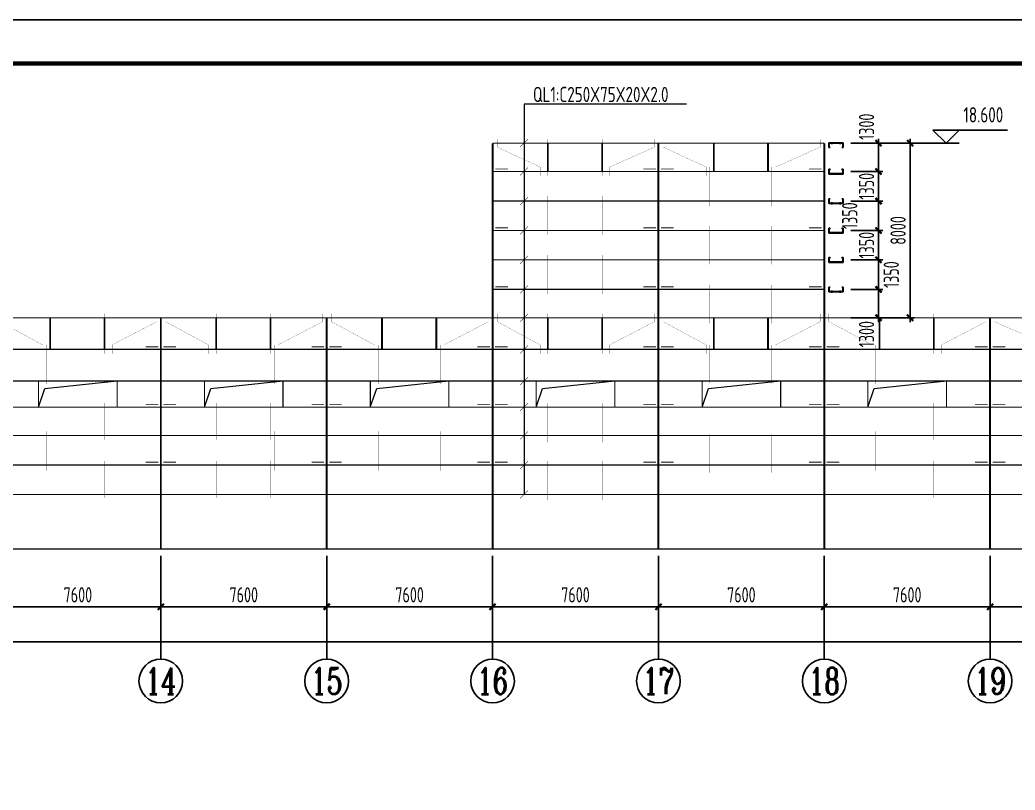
# Model space of a CAD drawing. Extents: x -3102990 to -851544, y -5293060 to -2540151.
# Drawn here: x -1626216 to -1603416, y -2648554 to -2630902 of the extents above; entities that cross this region are included whole.
import ezdxf
from ezdxf.enums import TextEntityAlignment as Align

# ---------------------------------------------------------------- set-up
doc = ezdxf.new("R2010")
doc.units = 0
doc.header["$LTSCALE"] = 1000
doc.header["$PDMODE"] = 1
doc.linetypes.add('DASH', pattern=[0.35, 0.25, -0.1])
doc.layers.get('0').update_dxf_attribs({"linetype": 'CONTINUOUS'})
doc.layers.get('Defpoints').update_dxf_attribs({"linetype": 'CONTINUOUS'})
for name, color, linetype in [('COLU', 7, 'CONTINUOUS'), ('DIM', 3, 'CONTINUOUS'), ('NUM', 7, 'CONTINUOUS'), ('PUB_TITLE', 4, 'CONTINUOUS'), ('REIN', 1, 'CONTINUOUS'), ('TEXT', 7, 'CONTINUOUS'), ('THIN', 7, 'CONTINUOUS'), ('檩托', 151, 'CONTINUOUS')]:
    doc.layers.add(name, color=color, linetype=linetype)
doc.layers.add('yichutu', color=7, linetype='CONTINUOUS', true_color=0xffffff, plot=False)
doc.styles.add('TSSD_Axis', font='Complex.shx', dxfattribs={"width": 0.7, "bigfont": 'hztxt.shx'})
doc.styles.add('TSSD_Dimension', font='tssdeng.shx', dxfattribs={"width": 0.7, "bigfont": 'Hztxt.shx'})
doc.styles.add('TSSD_Label', font='tssdeng.shx', dxfattribs={"width": 0.75, "bigfont": 'hztxt.shx'})
doc.styles.add('TSSD_Rein', font='Tssdeng.shx', dxfattribs={"width": 0.75, "bigfont": 'hztxt.shx'})
doc.dimstyles.new('TSSD_200_100', dxfattribs={"dimtxt": 350, "dimasz": 100, "dimexe": 100, "dimexo": 250, "dimgap": 100, "dimtad": 1, "dimdec": 0, "dimlfac": 2, "dimzin": 0, "dimdsep": 46, "dimtxsty": 'TSSD_Dimension', "dimblk": 'ARCHTICK', "dimcen": 0, "dimdle": 100, "dimclrt": 7, "dimadec": 0, "dimazin": 0, "dimtfac": 1, "dimtdec": 0, "dimtix": 1, "dimtmove": 2, "dimatfit": 3, "dimfxl": 1, "dimtolj": 1, "dimtzin": 0, "dimarcsym": 0})

# ---------------------------------------------------------------- blocks, each defined once
blk = doc.blocks.new('ts_axno')
at = {"color": 0, "linetype": 'ByBlock', "lineweight": -2}
blk.add_circle((0, 0), 0.5, dxfattribs=at)
at = {"color": 0, "linetype": 'ByBlock', "lineweight": -2, "style": 'TSSD_Axis', "width": 0.7}
blk.add_attdef('A', text='', height=0.6, dxfattribs=at).set_placement((0, 0), align=Align.MIDDLE_CENTER)
blk = doc.blocks.new('_ArchTick')
at = {"color": 0, "const_width": 0.5}
blk.add_lwpolyline([(-0.71, -0.71), (0.71, 0.71)], dxfattribs=at)
blk = doc.blocks.new('*D1727')
at = {"layer": 'Defpoints', "color": 0, "ltscale": 1.5}
for p in [(-1603988, -2643181), (-1599588, -2643181), (-1603988, -2644353)]:
    blk.add_point(p, dxfattribs=at)
at = {"layer": 'DIM', "color": 0, "lineweight": -2, "ltscale": 1.5}
for p, q in [((-1603988, -2643431), (-1603988, -2644453)), ((-1599588, -2643431), (-1599588, -2644453)), ((-1599488, -2644353), (-1604088, -2644353))]:
    blk.add_line(p, q, dxfattribs=at)
at = {"layer": 'DIM', "color": 0, "lineweight": -2, "ltscale": 1.5, "xscale": 100, "yscale": 100, "zscale": 100, "rotation": 180}
blk.add_blockref('_ArchTick', (-1603988, -2644353), dxfattribs=at)
at = {"layer": 'DIM', "color": 0, "lineweight": -2, "ltscale": 1.5, "xscale": 100, "yscale": 100, "zscale": 100}
blk.add_blockref('_ArchTick', (-1599588, -2644353), dxfattribs=at)
at = {"layer": 'DIM', "color": 7, "ltscale": 1.5, "insert": (-1601788, -2644078), "char_height": 350, "attachment_point": 5, "style": 'TSSD_Dimension'}
blk.add_mtext('\\A1;8800', dxfattribs=at)
blk = doc.blocks.new('*D1728')
at = {"layer": 'Defpoints', "color": 0, "ltscale": 1.5}
for p in [(-1607788, -2643181), (-1603988, -2643181), (-1607788, -2644353)]:
    blk.add_point(p, dxfattribs=at)
at = {"layer": 'DIM', "color": 0, "lineweight": -2, "ltscale": 1.5}
for p, q in [((-1607788, -2643431), (-1607788, -2644453)), ((-1603988, -2643431), (-1603988, -2644453)), ((-1603888, -2644353), (-1607888, -2644353))]:
    blk.add_line(p, q, dxfattribs=at)
at = {"layer": 'DIM', "color": 0, "lineweight": -2, "ltscale": 1.5, "xscale": 100, "yscale": 100, "zscale": 100, "rotation": 180}
blk.add_blockref('_ArchTick', (-1607788, -2644353), dxfattribs=at)
at = {"layer": 'DIM', "color": 0, "lineweight": -2, "ltscale": 1.5, "xscale": 100, "yscale": 100, "zscale": 100}
blk.add_blockref('_ArchTick', (-1603988, -2644353), dxfattribs=at)
at = {"layer": 'DIM', "color": 7, "ltscale": 1.5, "insert": (-1605888, -2644078), "char_height": 350, "attachment_point": 5, "style": 'TSSD_Dimension'}
blk.add_mtext('\\A1;7600', dxfattribs=at)
blk = doc.blocks.new('*D1729')
at = {"layer": 'Defpoints', "color": 0, "ltscale": 1.5}
for p in [(-1611588, -2643181), (-1607788, -2643181), (-1611588, -2644353)]:
    blk.add_point(p, dxfattribs=at)
at = {"layer": 'DIM', "color": 0, "lineweight": -2, "ltscale": 1.5}
for p, q in [((-1611588, -2643431), (-1611588, -2644453)), ((-1607788, -2643431), (-1607788, -2644453)), ((-1607688, -2644353), (-1611688, -2644353))]:
    blk.add_line(p, q, dxfattribs=at)
at = {"layer": 'DIM', "color": 0, "lineweight": -2, "ltscale": 1.5, "xscale": 100, "yscale": 100, "zscale": 100, "rotation": 180}
blk.add_blockref('_ArchTick', (-1611588, -2644353), dxfattribs=at)
at = {"layer": 'DIM', "color": 0, "lineweight": -2, "ltscale": 1.5, "xscale": 100, "yscale": 100, "zscale": 100}
blk.add_blockref('_ArchTick', (-1607788, -2644353), dxfattribs=at)
at = {"layer": 'DIM', "color": 7, "ltscale": 1.5, "insert": (-1609688, -2644078), "char_height": 350, "attachment_point": 5, "style": 'TSSD_Dimension'}
blk.add_mtext('\\A1;7600', dxfattribs=at)
blk = doc.blocks.new('*D1730')
at = {"layer": 'Defpoints', "color": 0, "ltscale": 1.5}
for p in [(-1615388, -2643181), (-1611588, -2643181), (-1615388, -2644353)]:
    blk.add_point(p, dxfattribs=at)
at = {"layer": 'DIM', "color": 0, "lineweight": -2, "ltscale": 1.5}
for p, q in [((-1615388, -2643431), (-1615388, -2644453)), ((-1611588, -2643431), (-1611588, -2644453)), ((-1611488, -2644353), (-1615488, -2644353))]:
    blk.add_line(p, q, dxfattribs=at)
at = {"layer": 'DIM', "color": 0, "lineweight": -2, "ltscale": 1.5, "xscale": 100, "yscale": 100, "zscale": 100, "rotation": 180}
blk.add_blockref('_ArchTick', (-1615388, -2644353), dxfattribs=at)
at = {"layer": 'DIM', "color": 0, "lineweight": -2, "ltscale": 1.5, "xscale": 100, "yscale": 100, "zscale": 100}
blk.add_blockref('_ArchTick', (-1611588, -2644353), dxfattribs=at)
at = {"layer": 'DIM', "color": 7, "ltscale": 1.5, "insert": (-1613488, -2644078), "char_height": 350, "attachment_point": 5, "style": 'TSSD_Dimension'}
blk.add_mtext('\\A1;7600', dxfattribs=at)
blk = doc.blocks.new('*D1731')
at = {"layer": 'Defpoints', "color": 0, "ltscale": 1.5}
for p in [(-1619188, -2643181), (-1615388, -2643181), (-1619188, -2644353)]:
    blk.add_point(p, dxfattribs=at)
at = {"layer": 'DIM', "color": 0, "lineweight": -2, "ltscale": 1.5}
for p, q in [((-1619188, -2643431), (-1619188, -2644453)), ((-1615388, -2643431), (-1615388, -2644453)), ((-1615288, -2644353), (-1619288, -2644353))]:
    blk.add_line(p, q, dxfattribs=at)
at = {"layer": 'DIM', "color": 0, "lineweight": -2, "ltscale": 1.5, "xscale": 100, "yscale": 100, "zscale": 100, "rotation": 180}
blk.add_blockref('_ArchTick', (-1619188, -2644353), dxfattribs=at)
at = {"layer": 'DIM', "color": 0, "lineweight": -2, "ltscale": 1.5, "xscale": 100, "yscale": 100, "zscale": 100}
blk.add_blockref('_ArchTick', (-1615388, -2644353), dxfattribs=at)
at = {"layer": 'DIM', "color": 7, "ltscale": 1.5, "insert": (-1617288, -2644078), "char_height": 350, "attachment_point": 5, "style": 'TSSD_Dimension'}
blk.add_mtext('\\A1;7600', dxfattribs=at)
blk = doc.blocks.new('*D1732')
at = {"layer": 'Defpoints', "color": 0, "ltscale": 1.5}
for p in [(-1622988, -2643181), (-1619188, -2643181), (-1622988, -2644353)]:
    blk.add_point(p, dxfattribs=at)
at = {"layer": 'DIM', "color": 0, "lineweight": -2, "ltscale": 1.5}
for p, q in [((-1622988, -2643431), (-1622988, -2644453)), ((-1619188, -2643431), (-1619188, -2644453)), ((-1619088, -2644353), (-1623088, -2644353))]:
    blk.add_line(p, q, dxfattribs=at)
at = {"layer": 'DIM', "color": 0, "lineweight": -2, "ltscale": 1.5, "xscale": 100, "yscale": 100, "zscale": 100, "rotation": 180}
blk.add_blockref('_ArchTick', (-1622988, -2644353), dxfattribs=at)
at = {"layer": 'DIM', "color": 0, "lineweight": -2, "ltscale": 1.5, "xscale": 100, "yscale": 100, "zscale": 100}
blk.add_blockref('_ArchTick', (-1619188, -2644353), dxfattribs=at)
at = {"layer": 'DIM', "color": 7, "ltscale": 1.5, "insert": (-1621088, -2644078), "char_height": 350, "attachment_point": 5, "style": 'TSSD_Dimension'}
blk.add_mtext('\\A1;7600', dxfattribs=at)
blk = doc.blocks.new('*D1733')
at = {"layer": 'Defpoints', "color": 0, "ltscale": 1.5}
for p in [(-1626788, -2643181), (-1622988, -2643181), (-1626788, -2644353)]:
    blk.add_point(p, dxfattribs=at)
at = {"layer": 'DIM', "color": 0, "lineweight": -2, "ltscale": 1.5}
for p, q in [((-1626788, -2643431), (-1626788, -2644453)), ((-1622988, -2643431), (-1622988, -2644453)), ((-1622888, -2644353), (-1626888, -2644353))]:
    blk.add_line(p, q, dxfattribs=at)
at = {"layer": 'DIM', "color": 0, "lineweight": -2, "ltscale": 1.5, "xscale": 100, "yscale": 100, "zscale": 100, "rotation": 180}
blk.add_blockref('_ArchTick', (-1626788, -2644353), dxfattribs=at)
at = {"layer": 'DIM', "color": 0, "lineweight": -2, "ltscale": 1.5, "xscale": 100, "yscale": 100, "zscale": 100}
blk.add_blockref('_ArchTick', (-1622988, -2644353), dxfattribs=at)
at = {"layer": 'DIM', "color": 7, "ltscale": 1.5, "insert": (-1624888, -2644078), "char_height": 350, "attachment_point": 5, "style": 'TSSD_Dimension'}
blk.add_mtext('\\A1;7600', dxfattribs=at)
blk = doc.blocks.new('*D1746')
at = {"layer": 'Defpoints', "color": 0, "ltscale": 1.5}
for p in [(-1672388, -2643181), (-1596388, -2643181), (-1596388, -2645153)]:
    blk.add_point(p, dxfattribs=at)
at = {"layer": 'DIM', "color": 0, "lineweight": -2, "ltscale": 1.5}
for p, q in [((-1672388, -2643431), (-1672388, -2645253)), ((-1596388, -2643431), (-1596388, -2645253)), ((-1672488, -2645153), (-1596288, -2645153))]:
    blk.add_line(p, q, dxfattribs=at)
at = {"layer": 'DIM', "color": 0, "lineweight": -2, "ltscale": 1.5, "xscale": 100, "yscale": 100, "zscale": 100, "rotation": 180}
blk.add_blockref('_ArchTick', (-1672388, -2645153), dxfattribs=at)
at = {"layer": 'DIM', "color": 0, "lineweight": -2, "ltscale": 1.5, "xscale": 100, "yscale": 100, "zscale": 100}
blk.add_blockref('_ArchTick', (-1596388, -2645153), dxfattribs=at)
at = {"layer": 'DIM', "color": 7, "ltscale": 1.5, "insert": (-1634388, -2644878), "char_height": 350, "attachment_point": 5, "style": 'TSSD_Dimension'}
blk.add_mtext('\\A1;152000', dxfattribs=at)
blk = doc.blocks.new('*D1772')
at = {"layer": 'Defpoints', "color": 0, "ltscale": 1.5}
for p in [(-1607427, -2637078), (-1606545, -2637078), (-1607427, -2637728)]:
    blk.add_point(p, dxfattribs=at)
at = {"layer": 'DIM', "color": 0, "lineweight": -2, "ltscale": 1.5}
for p, q in [((-1606545, -2637828), (-1606545, -2636978)), ((-1607177, -2637078), (-1606445, -2637078)), ((-1607177, -2637728), (-1606445, -2637728))]:
    blk.add_line(p, q, dxfattribs=at)
at = {"layer": 'DIM', "color": 0, "lineweight": -2, "ltscale": 1.5, "xscale": 100, "yscale": 100, "zscale": 100}
for p, rotation in [((-1606545, -2637078), 90), ((-1606545, -2637728), 270)]:
    blk.add_blockref('_ArchTick', p, dxfattribs=dict(at, rotation=rotation))
at = {"layer": 'DIM', "color": 7, "ltscale": 1.5, "insert": (-1606820, -2638104), "char_height": 350, "attachment_point": 5, "rotation": 90, "style": 'TSSD_Dimension'}
blk.add_mtext('\\A1;1300', dxfattribs=at)
blk = doc.blocks.new('*D1773')
at = {"layer": 'Defpoints', "color": 0, "ltscale": 1.5}
for p in [(-1607427, -2636403), (-1606545, -2636403), (-1607427, -2637078)]:
    blk.add_point(p, dxfattribs=at)
at = {"layer": 'DIM', "color": 0, "lineweight": -2, "ltscale": 1.5}
for p, q in [((-1606545, -2637178), (-1606545, -2636303)), ((-1607177, -2636403), (-1606445, -2636403)), ((-1607177, -2637078), (-1606445, -2637078))]:
    blk.add_line(p, q, dxfattribs=at)
at = {"layer": 'DIM', "color": 0, "lineweight": -2, "ltscale": 1.5, "xscale": 100, "yscale": 100, "zscale": 100}
for p, rotation in [((-1606545, -2636403), 90), ((-1606545, -2637078), 270)]:
    blk.add_blockref('_ArchTick', p, dxfattribs=dict(at, rotation=rotation))
at = {"layer": 'DIM', "color": 7, "ltscale": 1.5, "insert": (-1606253, -2636740), "char_height": 350, "attachment_point": 5, "rotation": 90, "style": 'TSSD_Dimension'}
blk.add_mtext('\\A1;1350', dxfattribs=at)
blk = doc.blocks.new('*D1774')
at = {"layer": 'Defpoints', "color": 0, "ltscale": 1.5}
for p in [(-1607427, -2635728), (-1606545, -2635728), (-1607427, -2636403)]:
    blk.add_point(p, dxfattribs=at)
at = {"layer": 'DIM', "color": 0, "lineweight": -2, "ltscale": 1.5}
for p, q in [((-1606545, -2635728), (-1606545, -2635628)), ((-1607177, -2635728), (-1606445, -2635728)), ((-1606545, -2636403), (-1606545, -2635728)), ((-1607177, -2636403), (-1606445, -2636403)), ((-1606545, -2636403), (-1606545, -2636503))]:
    blk.add_line(p, q, dxfattribs=at)
at = {"layer": 'DIM', "color": 0, "lineweight": -2, "ltscale": 1.5, "xscale": 100, "yscale": 100, "zscale": 100}
for p, rotation in [((-1606545, -2635728), 270), ((-1606545, -2636403), 90)]:
    blk.add_blockref('_ArchTick', p, dxfattribs=dict(at, rotation=rotation))
at = {"layer": 'DIM', "color": 7, "ltscale": 1.5, "insert": (-1606820, -2636065), "char_height": 350, "attachment_point": 5, "rotation": 90, "style": 'TSSD_Dimension'}
blk.add_mtext('\\A1;1350', dxfattribs=at)
blk = doc.blocks.new('*D1775')
at = {"layer": 'Defpoints', "color": 0, "ltscale": 1.5}
for p in [(-1607427, -2635053), (-1606545, -2635053), (-1607427, -2635728)]:
    blk.add_point(p, dxfattribs=at)
at = {"layer": 'DIM', "color": 0, "lineweight": -2, "ltscale": 1.5}
for p, q in [((-1606545, -2635828), (-1606545, -2634953)), ((-1607177, -2635053), (-1606445, -2635053)), ((-1607177, -2635728), (-1606445, -2635728))]:
    blk.add_line(p, q, dxfattribs=at)
at = {"layer": 'DIM', "color": 0, "lineweight": -2, "ltscale": 1.5, "xscale": 100, "yscale": 100, "zscale": 100}
for p, rotation in [((-1606545, -2635053), 90), ((-1606545, -2635728), 270)]:
    blk.add_blockref('_ArchTick', p, dxfattribs=dict(at, rotation=rotation))
at = {"layer": 'DIM', "color": 7, "ltscale": 1.5, "insert": (-1607205, -2635390), "char_height": 350, "attachment_point": 5, "rotation": 90, "style": 'TSSD_Dimension'}
blk.add_mtext('\\A1;1350', dxfattribs=at)
blk = doc.blocks.new('*D1776')
at = {"layer": 'Defpoints', "color": 0, "ltscale": 1.5}
for p in [(-1607427, -2634378), (-1606545, -2634378), (-1607427, -2635053)]:
    blk.add_point(p, dxfattribs=at)
at = {"layer": 'DIM', "color": 0, "lineweight": -2, "ltscale": 1.5}
for p, q in [((-1606545, -2634378), (-1606545, -2634278)), ((-1607177, -2634378), (-1606445, -2634378)), ((-1606545, -2635053), (-1606545, -2634378)), ((-1607177, -2635053), (-1606445, -2635053)), ((-1606545, -2635053), (-1606545, -2635153))]:
    blk.add_line(p, q, dxfattribs=at)
at = {"layer": 'DIM', "color": 0, "lineweight": -2, "ltscale": 1.5, "xscale": 100, "yscale": 100, "zscale": 100}
for p, rotation in [((-1606545, -2634378), 270), ((-1606545, -2635053), 90)]:
    blk.add_blockref('_ArchTick', p, dxfattribs=dict(at, rotation=rotation))
at = {"layer": 'DIM', "color": 7, "ltscale": 1.5, "insert": (-1606820, -2634715), "char_height": 350, "attachment_point": 5, "rotation": 90, "style": 'TSSD_Dimension'}
blk.add_mtext('\\A1;1350', dxfattribs=at)
blk = doc.blocks.new('*D1777')
at = {"layer": 'Defpoints', "color": 0, "ltscale": 1.5}
for p in [(-1607427, -2633728), (-1606545, -2633728), (-1607427, -2634378)]:
    blk.add_point(p, dxfattribs=at)
at = {"layer": 'DIM', "color": 0, "lineweight": -2, "ltscale": 1.5}
for p, q in [((-1606545, -2634478), (-1606545, -2633628)), ((-1607177, -2633728), (-1606445, -2633728)), ((-1607177, -2634378), (-1606445, -2634378))]:
    blk.add_line(p, q, dxfattribs=at)
at = {"layer": 'DIM', "color": 0, "lineweight": -2, "ltscale": 1.5, "xscale": 100, "yscale": 100, "zscale": 100}
for p, rotation in [((-1606545, -2633728), 90), ((-1606545, -2634378), 270)]:
    blk.add_blockref('_ArchTick', p, dxfattribs=dict(at, rotation=rotation))
at = {"layer": 'DIM', "color": 7, "ltscale": 1.5, "insert": (-1606820, -2633351), "char_height": 350, "attachment_point": 5, "rotation": 90, "style": 'TSSD_Dimension'}
blk.add_mtext('\\A1;1300', dxfattribs=at)
blk = doc.blocks.new('*D1778')
at = {"layer": 'Defpoints', "color": 0, "ltscale": 1.5}
for p in [(-1607427, -2633728), (-1607427, -2637728), (-1605822, -2637728)]:
    blk.add_point(p, dxfattribs=at)
at = {"layer": 'DIM', "color": 0, "lineweight": -2, "ltscale": 1.5}
for p, q in [((-1605822, -2633628), (-1605822, -2637828)), ((-1607177, -2633728), (-1605722, -2633728)), ((-1607177, -2637728), (-1605722, -2637728))]:
    blk.add_line(p, q, dxfattribs=at)
at = {"layer": 'DIM', "color": 0, "lineweight": -2, "ltscale": 1.5, "xscale": 100, "yscale": 100, "zscale": 100}
for p, rotation in [((-1605822, -2633728), 90), ((-1605822, -2637728), 270)]:
    blk.add_blockref('_ArchTick', p, dxfattribs=dict(at, rotation=rotation))
at = {"layer": 'DIM', "color": 7, "ltscale": 1.5, "insert": (-1606097, -2635728), "char_height": 350, "attachment_point": 5, "rotation": 90, "style": 'TSSD_Dimension'}
blk.add_mtext('\\A1;8000', dxfattribs=at)
blk = doc.blocks.new('A$C3B052B7C')
at = {"layer": '檩托'}
for p, q in [((-358, 25), (-315, 25)), ((-358, 16), (-358, 25)), ((-358, 16), (-358, -98)), ((2, 16), (-358, 16)), ((2, 16), (-358, 16)), ((-354, 12), (-2, 12)), ((-354, -93), (-354, 12)), ((-315, 25), (2, 25)), ((-286, 45), (-286, -9)), ((-286, 25, 571), (-286, 12, 571)), ((-71, 45), (-71, -9)), ((-71, 25), (-71, 12)), ((-2, 12), (-2, -93)), ((2, -98), (2, 25)), ((-358, -98), (-326, -98)), ((-326, -93), (-354, -93)), ((-326, -98), (-326, -93)), ((-31, -93), (-31, -98)), ((-2, -93), (-31, -93)), ((-31, -98), (2, -98))]:
    blk.add_line(p, q, dxfattribs=at)
blk = doc.blocks.new('A$C16496DF1')
at = {"layer": 'PUB_TITLE'}
blk.add_lwpolyline([(0, 0), (0, 42000), (104100, 42000), (104100, 0)], close=True, dxfattribs=at)
at = {"layer": 'PUB_TITLE', "const_width": 100}
blk.add_lwpolyline([(103100, 1000), (103100, 41000), (713, 41000), (713, 1000), (103100, 1000)], dxfattribs=at)
blk = doc.blocks.new('yct-1041-420-104100-42000-100-2006.0')
at = {"layer": 'yichutu', "color": 7, "true_color": 0xffffff}
blk.add_lwpolyline([(0, 0), (0, 42000), (104100, 42000), (104100, 0)], close=True, dxfattribs=at)

msp = doc.modelspace()

# ---------------------------------------------------------------- linework, layer by layer
at = {"layer": 'COLU', "linetype": 'ByBlock', "const_width": 45}
for points in [[(-1615387.93, -2633727.57), (-1615387.93, -2643027.57)], [(-1611587.93, -2633727.57), (-1611587.93, -2643027.57)], [(-1607787.93, -2633727.57), (-1607787.93, -2643027.57)], [(-1622987.93, -2637727.57), (-1622987.93, -2643027.57)], [(-1619187.93, -2637727.57), (-1619187.93, -2643027.57)], [(-1603987.93, -2637727.57), (-1603987.93, -2643027.57)]]:
    msp.add_lwpolyline(points, dxfattribs=at)
at = {"layer": 'NUM', "ltscale": 1.5}
for p, q in [((-1622987.93, -2643181.1), (-1622987.93, -2645553.4)), ((-1619187.93, -2643181.1), (-1619187.93, -2645553.4)), ((-1615387.93, -2643181.1), (-1615387.93, -2645553.4)), ((-1611587.93, -2643181.1), (-1611587.93, -2645553.4)), ((-1607787.93, -2643181.1), (-1607787.93, -2645553.4)), ((-1603987.93, -2643181.1), (-1603987.93, -2645553.4))]:
    msp.add_line(p, q, dxfattribs=at)
at = {"layer": 'REIN', "color": 0, "lineweight": 5}
for p, q in [((-1625641.92, -2639346.69), (-1623987.93, -2639177.57)), ((-1621841.92, -2639346.69), (-1620187.93, -2639177.57)), ((-1618041.92, -2639346.69), (-1616387.93, -2639177.57)), ((-1614241.92, -2639346.69), (-1612587.93, -2639177.57)), ((-1610441.92, -2639346.69), (-1608787.93, -2639177.57)), ((-1606641.92, -2639346.69), (-1604987.93, -2639177.57)), ((-1625787.93, -2639777.57), (-1625641.92, -2639346.69)), ((-1621987.93, -2639777.57), (-1621841.92, -2639346.69)), ((-1618187.93, -2639777.57), (-1618041.92, -2639346.69)), ((-1614387.93, -2639777.57), (-1614241.92, -2639346.69)), ((-1610587.93, -2639777.57), (-1610441.92, -2639346.69)), ((-1606787.93, -2639777.57), (-1606641.92, -2639346.69))]:
    msp.add_line(p, q, dxfattribs=at)
at = {"layer": 'REIN', "color": 3, "linetype": 'ByBlock'}
for points, const_width, elevation in [([(-1615283.49, -2633635.88), (-1615283.49, -2633816.1), (-1614295.41, -2634274.36), (-1614295.41, -2634474.05)], 4, -0.5), ([(-1614120.44, -2634474.05), (-1614120.44, -2633635.88)], 4, -0.5), ([(-1612876.58, -2634474.05), (-1612876.58, -2633635.88)], 4, -0.5), ([(-1611676.03, -2633635.88), (-1611676.03, -2633816.1), (-1612701.61, -2634274.36), (-1612701.61, -2634474.05)], 4, -0.5), ([(-1614120.44, -2633727.57), (-1614120.44, -2634377.57)], 40, -0.5), ([(-1612876.58, -2633727.57), (-1612876.58, -2634377.57)], 40, -0.5), ([(-1614207.93, -2634276.44), (-1614207.93, -2635174.88)], 4, -0.5), ([(-1612789.1, -2634276.44), (-1612789.1, -2635174.88)], 4, -0.5), ([(-1614120.44, -2635821.91), (-1614120.44, -2634935.88)], 4, -0.5), ([(-1612876.58, -2635821.91), (-1612876.58, -2634935.88)], 4, -0.5), ([(-1614207.93, -2635624.3), (-1614207.93, -2636505.86)], 4, -0.5), ([(-1612789.1, -2635624.3), (-1612789.1, -2636505.86)], 4, -0.5), ([(-1614120.44, -2637180.49), (-1614120.44, -2636286.95)], 4, -0.5), ([(-1612876.58, -2637180.49), (-1612876.58, -2636286.95)], 4, -0.5), ([(-1614207.93, -2636974.3), (-1614207.93, -2637855.86)], 4, -0.5), ([(-1612789.1, -2636974.3), (-1612789.1, -2637855.86)], 4, -0.5), ([(-1614120.44, -2638530.49), (-1614120.44, -2637636.95)], 4, -0.5), ([(-1612876.58, -2638530.49), (-1612876.58, -2637636.95)], 4, -0.5), ([(-1611483.49, -2637635.88), (-1611483.49, -2637816.1), (-1610495.41, -2638349.36), (-1610495.41, -2638549.05)], 4, 0.5), ([(-1610320.44, -2637727.57), (-1610320.44, -2638452.57)], 40, 0.5), ([(-1610320.44, -2638549.05), (-1610320.44, -2637635.88)], 4, 0.5), ([(-1609076.58, -2637727.57), (-1609076.58, -2638452.57)], 40, 0.5), ([(-1609076.58, -2638549.05), (-1609076.58, -2637635.88)], 4, 0.5), ([(-1607876.03, -2637635.88), (-1607876.03, -2637816.1), (-1608901.61, -2638349.36), (-1608901.61, -2638549.05)], 4, 0.5), ([(-1610407.93, -2638349.3), (-1610407.93, -2639230.86)], 4, 0.5), ([(-1608989.1, -2638349.3), (-1608989.1, -2639230.86)], 4, 0.5), ([(-1614120.44, -2640580.49), (-1614120.44, -2639686.95)], 4, -0.5), ([(-1612876.58, -2640580.49), (-1612876.58, -2639686.95)], 4, -0.5), ([(-1610407.93, -2640399.3), (-1610407.93, -2641280.86)], 4, 0.5), ([(-1608989.1, -2640399.3), (-1608989.1, -2641280.86)], 4, 0.5), ([(-1614120.44, -2641905.49), (-1614120.44, -2641011.95)], 4, -0.5), ([(-1612876.58, -2641905.49), (-1612876.58, -2641011.95)], 4, -0.5)]:
    msp.add_lwpolyline(points, dxfattribs=dict(at, const_width=const_width, elevation=elevation))
for points, const_width in [([(-1611483.49, -2633635.88), (-1611483.49, -2633816.1), (-1610495.41, -2634274.36), (-1610495.41, -2634474.05)], 4), ([(-1610320.44, -2634474.05), (-1610320.44, -2633635.88)], 4), ([(-1609076.58, -2634474.05), (-1609076.58, -2633635.88)], 4), ([(-1607876.03, -2633635.88), (-1607876.03, -2633816.1), (-1608901.61, -2634274.36), (-1608901.61, -2634474.05)], 4), ([(-1610320.44, -2633727.57), (-1610320.44, -2634377.57)], 40), ([(-1609076.58, -2633727.57), (-1609076.58, -2634377.57)], 40), ([(-1610407.93, -2634276.44), (-1610407.93, -2635174.88)], 4), ([(-1608989.1, -2634276.44), (-1608989.1, -2635174.88)], 4), ([(-1610320.44, -2635821.91), (-1610320.44, -2634935.88)], 4), ([(-1609076.58, -2635821.91), (-1609076.58, -2634935.88)], 4), ([(-1610407.93, -2635624.3), (-1610407.93, -2636505.86)], 4), ([(-1608989.1, -2635624.3), (-1608989.1, -2636505.86)], 4), ([(-1610320.44, -2637180.49), (-1610320.44, -2636286.95)], 4), ([(-1609076.58, -2637180.49), (-1609076.58, -2636286.95)], 4), ([(-1610407.93, -2636974.3), (-1610407.93, -2637855.86)], 4), ([(-1608989.1, -2636974.3), (-1608989.1, -2637855.86)], 4), ([(-1626683.49, -2637635.88), (-1626683.49, -2637816.1), (-1625695.41, -2638349.36), (-1625695.41, -2638549.05)], 4), ([(-1625520.44, -2637727.57), (-1625520.44, -2638452.57)], 40), ([(-1625520.44, -2638549.05), (-1625520.44, -2637635.88)], 4), ([(-1624276.58, -2637727.57), (-1624276.58, -2638452.57)], 40), ([(-1624276.58, -2638549.05), (-1624276.58, -2637635.88)], 4), ([(-1623076.03, -2637635.88), (-1623076.03, -2637816.1), (-1624101.61, -2638349.36), (-1624101.61, -2638549.05)], 4), ([(-1622883.49, -2637635.88), (-1622883.49, -2637816.1), (-1621895.41, -2638349.36), (-1621895.41, -2638549.05)], 4), ([(-1621720.44, -2637727.57), (-1621720.44, -2638452.57)], 40), ([(-1621720.44, -2638549.05), (-1621720.44, -2637635.88)], 4), ([(-1620476.58, -2637727.57), (-1620476.58, -2638452.57)], 40), ([(-1620476.58, -2638549.05), (-1620476.58, -2637635.88)], 4), ([(-1619276.03, -2637635.88), (-1619276.03, -2637816.1), (-1620301.61, -2638349.36), (-1620301.61, -2638549.05)], 4), ([(-1619083.49, -2637635.88), (-1619083.49, -2637816.1), (-1618095.41, -2638349.36), (-1618095.41, -2638549.05)], 4), ([(-1617920.44, -2637727.57), (-1617920.44, -2638452.57)], 40), ([(-1617920.44, -2638549.05), (-1617920.44, -2637635.88)], 4), ([(-1616676.58, -2637727.57), (-1616676.58, -2638452.57)], 40), ([(-1616676.58, -2638549.05), (-1616676.58, -2637635.88)], 4), ([(-1615476.03, -2637635.88), (-1615476.03, -2637816.1), (-1616501.61, -2638349.36), (-1616501.61, -2638549.05)], 4), ([(-1615283.49, -2637635.88), (-1615283.49, -2637816.1), (-1614295.41, -2638349.36), (-1614295.41, -2638549.05)], 4), ([(-1614120.44, -2637727.57), (-1614120.44, -2638452.57)], 40), ([(-1614120.44, -2638549.05), (-1614120.44, -2637635.88)], 4), ([(-1612876.58, -2637727.57), (-1612876.58, -2638452.57)], 40), ([(-1612876.58, -2638549.05), (-1612876.58, -2637635.88)], 4), ([(-1611676.03, -2637635.88), (-1611676.03, -2637816.1), (-1612701.61, -2638349.36), (-1612701.61, -2638549.05)], 4), ([(-1610320.44, -2638530.49), (-1610320.44, -2637636.95)], 4), ([(-1609076.58, -2638530.49), (-1609076.58, -2637636.95)], 4), ([(-1607683.49, -2637635.88), (-1607683.49, -2637816.1), (-1606695.41, -2638349.36), (-1606695.41, -2638549.05)], 4), ([(-1606520.44, -2637727.57), (-1606520.44, -2638452.57)], 40), ([(-1606520.44, -2638549.05), (-1606520.44, -2637635.88)], 4), ([(-1605276.58, -2637727.57), (-1605276.58, -2638452.57)], 40), ([(-1605276.58, -2638549.05), (-1605276.58, -2637635.88)], 4), ([(-1604076.03, -2637635.88), (-1604076.03, -2637816.1), (-1605101.61, -2638349.36), (-1605101.61, -2638549.05)], 4), ([(-1603897.81, -2637635.88), (-1603897.81, -2637816.1), (-1602672.23, -2638349.36), (-1602672.23, -2638549.05)], 4), ([(-1625607.93, -2638351.44), (-1625607.93, -2639249.88)], 4), ([(-1624189.1, -2638351.44), (-1624189.1, -2639249.88)], 4), ([(-1621807.93, -2638351.44), (-1621807.93, -2639249.88)], 4), ([(-1620389.1, -2638351.44), (-1620389.1, -2639249.88)], 4), ([(-1618007.93, -2638351.44), (-1618007.93, -2639249.88)], 4), ([(-1616589.1, -2638351.44), (-1616589.1, -2639249.88)], 4), ([(-1614207.93, -2638349.3), (-1614207.93, -2639230.86)], 4), ([(-1612789.1, -2638349.3), (-1612789.1, -2639230.86)], 4), ([(-1606607.93, -2638351.44), (-1606607.93, -2639249.88)], 4), ([(-1605189.1, -2638351.44), (-1605189.1, -2639249.88)], 4), ([(-1625520.44, -2640525.58), (-1625520.44, -2639685.88)], 4), ([(-1624276.58, -2640525.58), (-1624276.58, -2639685.88)], 4), ([(-1621720.44, -2640525.58), (-1621720.44, -2639685.88)], 4), ([(-1620476.58, -2640525.58), (-1620476.58, -2639685.88)], 4), ([(-1617920.44, -2640525.58), (-1617920.44, -2639685.88)], 4), ([(-1616676.58, -2640525.58), (-1616676.58, -2639685.88)], 4), ([(-1610320.44, -2640580.49), (-1610320.44, -2639686.95)], 4), ([(-1609076.58, -2640580.49), (-1609076.58, -2639686.95)], 4), ([(-1606520.44, -2640525.58), (-1606520.44, -2639685.88)], 4), ([(-1605276.58, -2640525.58), (-1605276.58, -2639685.88)], 4), ([(-1625607.93, -2640327.97), (-1625607.93, -2641229.8)], 4), ([(-1624189.1, -2640327.97), (-1624189.1, -2641229.8)], 4), ([(-1621807.93, -2640327.97), (-1621807.93, -2641229.8)], 4), ([(-1620389.1, -2640327.97), (-1620389.1, -2641229.8)], 4), ([(-1618007.93, -2640327.97), (-1618007.93, -2641229.8)], 4), ([(-1616589.1, -2640327.97), (-1616589.1, -2641229.8)], 4), ([(-1614207.93, -2640399.3), (-1614207.93, -2641280.86)], 4), ([(-1612789.1, -2640399.3), (-1612789.1, -2641280.86)], 4), ([(-1606607.93, -2640327.97), (-1606607.93, -2641229.8)], 4), ([(-1605189.1, -2640327.97), (-1605189.1, -2641229.8)], 4), ([(-1625520.44, -2641850.58), (-1625520.44, -2641010.88)], 4), ([(-1624276.58, -2641850.58), (-1624276.58, -2641010.88)], 4), ([(-1621720.44, -2641850.58), (-1621720.44, -2641010.88)], 4), ([(-1620476.58, -2641850.58), (-1620476.58, -2641010.88)], 4), ([(-1617920.44, -2641850.58), (-1617920.44, -2641010.88)], 4), ([(-1616676.58, -2641850.58), (-1616676.58, -2641010.88)], 4), ([(-1610320.44, -2641905.49), (-1610320.44, -2641011.95)], 4), ([(-1609076.58, -2641905.49), (-1609076.58, -2641011.95)], 4), ([(-1606520.44, -2641850.58), (-1606520.44, -2641010.88)], 4), ([(-1605276.58, -2641850.58), (-1605276.58, -2641010.88)], 4)]:
    msp.add_lwpolyline(points, dxfattribs=dict(at, const_width=const_width))
at = {"layer": 'REIN', "color": 0, "lineweight": 5, "const_width": 25}
for points in [[(-1615387.93, -2633727.57), (-1607787.93, -2633727.57)], [(-1596447.93, -2637727.57), (-1672327.93, -2637727.57)], [(-1596447.93, -2638452.57), (-1672327.93, -2638452.57)], [(-1596447.93, -2639177.57), (-1668837.93, -2639177.57)], [(-1602737.93, -2639777.57), (-1668837.93, -2639777.57)], [(-1602737.93, -2640427.57), (-1668837.93, -2640427.57)], [(-1602737.93, -2641102.57), (-1668837.93, -2641102.57)], [(-1602737.93, -2641777.57), (-1668837.93, -2641777.57)], [(-1672864.35, -2643027.57), (-1595699.33, -2643027.57)]]:
    msp.add_lwpolyline(points, dxfattribs=at)
at = {"layer": 'REIN', "color": 2, "linetype": 'DASH', "ltscale": 0.4, "const_width": 20, "elevation": -0.5}
for points in [[(-1615036.89, -2634319.5), (-1615326.05, -2634319.5)], [(-1611935, -2634319.5), (-1611645.84, -2634319.5)], [(-1611240.85, -2634319.5), (-1611530.01, -2634319.5)], [(-1607847.2, -2634319.5), (-1608136.36, -2634319.5)], [(-1615036.89, -2635669.5), (-1615326.05, -2635669.5)], [(-1611935, -2635669.5), (-1611645.84, -2635669.5)], [(-1611240.85, -2635669.5), (-1611530.01, -2635669.5)], [(-1607847.2, -2635669.5), (-1608136.36, -2635669.5)], [(-1615036.89, -2637019.5), (-1615326.05, -2637019.5)], [(-1611935, -2637019.5), (-1611645.84, -2637019.5)], [(-1611240.85, -2637019.5), (-1611530.01, -2637019.5)], [(-1607847.2, -2637019.5), (-1608136.36, -2637019.5)]]:
    msp.add_lwpolyline(points, dxfattribs=at)
at = {"layer": 'REIN', "color": 0, "lineweight": 5, "const_width": 25, "elevation": -0.5}
for points in [[(-1615387.93, -2634377.57), (-1607787.93, -2634377.57)], [(-1615387.93, -2635052.57), (-1607787.93, -2635052.57)], [(-1615387.93, -2635727.57), (-1607787.93, -2635727.57)], [(-1615387.93, -2636402.57), (-1607787.93, -2636402.57)], [(-1615387.93, -2637077.57), (-1607787.93, -2637077.57)]]:
    msp.add_lwpolyline(points, dxfattribs=at)
at = {"layer": 'REIN', "color": 2, "linetype": 'DASH', "ltscale": 0.4, "const_width": 20}
for points in [[(-1623335, -2638394.5), (-1623045.84, -2638394.5)], [(-1622640.85, -2638394.5), (-1622930.01, -2638394.5)], [(-1619535, -2638394.5), (-1619245.84, -2638394.5)], [(-1618840.85, -2638394.5), (-1619130.01, -2638394.5)], [(-1615735, -2638394.5), (-1615445.84, -2638394.5)], [(-1615040.85, -2638394.5), (-1615330.01, -2638394.5)], [(-1611935, -2638394.5), (-1611645.84, -2638394.5)], [(-1611240.85, -2638394.5), (-1611530.01, -2638394.5)], [(-1608135, -2638394.5), (-1607845.84, -2638394.5)], [(-1607440.85, -2638394.5), (-1607730.01, -2638394.5)], [(-1604335, -2638394.5), (-1604045.84, -2638394.5)], [(-1603640.85, -2638394.5), (-1603930.01, -2638394.5)], [(-1623335, -2639720.56), (-1623045.84, -2639720.56)], [(-1622640.85, -2639720.56), (-1622930.01, -2639720.56)], [(-1619535, -2639720.56), (-1619245.84, -2639720.56)], [(-1618840.85, -2639720.56), (-1619130.01, -2639720.56)], [(-1615735, -2639720.56), (-1615445.84, -2639720.56)], [(-1615040.85, -2639720.56), (-1615330.01, -2639720.56)], [(-1611935, -2639720.56), (-1611645.84, -2639720.56)], [(-1611240.85, -2639720.56), (-1611530.01, -2639720.56)], [(-1608135, -2639720.56), (-1607845.84, -2639720.56)], [(-1607440.85, -2639720.56), (-1607730.01, -2639720.56)], [(-1604335, -2639720.56), (-1604045.84, -2639720.56)], [(-1603640.85, -2639720.56), (-1603930.01, -2639720.56)], [(-1623335, -2641039.72), (-1623045.84, -2641039.72)], [(-1622640.85, -2641039.72), (-1622930.01, -2641039.72)], [(-1619535, -2641039.72), (-1619245.84, -2641039.72)], [(-1618840.85, -2641039.72), (-1619130.01, -2641039.72)], [(-1615735, -2641039.72), (-1615445.84, -2641039.72)], [(-1615040.85, -2641039.72), (-1615330.01, -2641039.72)], [(-1611935, -2641039.72), (-1611645.84, -2641039.72)], [(-1611240.85, -2641039.72), (-1611530.01, -2641039.72)], [(-1608135, -2641039.72), (-1607845.84, -2641039.72)], [(-1607440.85, -2641039.72), (-1607730.01, -2641039.72)], [(-1604335, -2641039.72), (-1604045.84, -2641039.72)], [(-1603640.85, -2641039.72), (-1603930.01, -2641039.72)]]:
    msp.add_lwpolyline(points, dxfattribs=at)
at = {"layer": 'REIN', "color": 0, "lineweight": 5, "const_width": 25}
for points in [[(-1625787.93, -2639177.57), (-1623987.93, -2639177.57), (-1623987.93, -2639777.57), (-1625787.93, -2639777.57)], [(-1621987.93, -2639177.57), (-1620187.93, -2639177.57), (-1620187.93, -2639777.57), (-1621987.93, -2639777.57)], [(-1618187.93, -2639177.57), (-1616387.93, -2639177.57), (-1616387.93, -2639777.57), (-1618187.93, -2639777.57)], [(-1614387.93, -2639177.57), (-1612587.93, -2639177.57), (-1612587.93, -2639777.57), (-1614387.93, -2639777.57)], [(-1610587.93, -2639177.57), (-1608787.93, -2639177.57), (-1608787.93, -2639777.57), (-1610587.93, -2639777.57)], [(-1606787.93, -2639177.57), (-1604987.93, -2639177.57), (-1604987.93, -2639777.57), (-1606787.93, -2639777.57)]]:
    msp.add_lwpolyline(points, close=True, dxfattribs=at)
at = {"layer": 'TEXT', "lineweight": 9}
for p, q in [((-1614665.66, -2632834.99), (-1614665.66, -2641777.57)), ((-1610940.71, -2632834.99), (-1614665.66, -2632834.99))]:
    msp.add_line(p, q, dxfattribs=at)
at = {"layer": 'TEXT', "lineweight": 9, "const_width": 10}
for points in [[(-1614575.44, -2633637.35), (-1614755.88, -2633817.78)], [(-1614575.44, -2637637.35), (-1614755.88, -2637817.78)], [(-1614575.44, -2638362.35), (-1614755.88, -2638542.78)], [(-1614575.44, -2639087.35), (-1614755.88, -2639267.78)], [(-1614575.44, -2639687.35), (-1614755.88, -2639867.78)], [(-1614575.44, -2640337.35), (-1614755.88, -2640517.78)], [(-1614575.44, -2641012.35), (-1614755.88, -2641192.78)], [(-1614575.44, -2641687.35), (-1614755.88, -2641867.78)]]:
    msp.add_lwpolyline(points, dxfattribs=at)
at = {"layer": 'TEXT', "lineweight": 9, "const_width": 10, "elevation": -0.5}
for points in [[(-1614575.44, -2634287.35), (-1614755.88, -2634467.78)], [(-1614575.44, -2634962.35), (-1614755.88, -2635142.78)], [(-1614575.44, -2635637.35), (-1614755.88, -2635817.78)], [(-1614575.44, -2636312.35), (-1614755.88, -2636492.78)], [(-1614575.44, -2636987.35), (-1614755.88, -2637167.78)]]:
    msp.add_lwpolyline(points, dxfattribs=at)
at = {"layer": 'THIN'}
for p, q in [((-1604997.53, -2633727.57), (-1605297.53, -2633427.57)), ((-1605297.53, -2633427.57), (-1604697.53, -2633427.57)), ((-1604997.53, -2633727.57), (-1604697.53, -2633427.57)), ((-1604697.53, -2633427.57), (-1603586.95, -2633427.57)), ((-1605950.14, -2633727.57), (-1604697.53, -2633727.57)), ((-1604997.53, -2633727.57), (-1604997.53, -2633727.57))]:
    msp.add_line(p, q, dxfattribs=at)

# ---------------------------------------------------------------- block references
at = {"ltscale": 1.5}
msp.add_blockref('A$C16496DF1', (-1678431.92, -2672902.4), dxfattribs=at)
at = {"layer": 'NUM'}
ref = msp.add_blockref('ts_axno', (-1622987.93, -2646053.4), dxfattribs=dict(at, xscale=1000, yscale=1000, zscale=1000))
ref.add_attrib('14', '14', dxfattribs={"height": 600, "style": 'TSSD_Axis', "width": 0.7}).set_placement((-1622987.93, -2646053.4), align=Align.MIDDLE_CENTER)
ref = msp.add_blockref('ts_axno', (-1619187.93, -2646053.4), dxfattribs=dict(at, xscale=1000, yscale=1000, zscale=1000))
ref.add_attrib('15', '15', dxfattribs={"height": 600, "style": 'TSSD_Axis', "width": 0.7}).set_placement((-1619187.93, -2646053.4), align=Align.MIDDLE_CENTER)
ref = msp.add_blockref('ts_axno', (-1615387.93, -2646053.4), dxfattribs=dict(at, xscale=1000, yscale=1000, zscale=1000))
ref.add_attrib('16', '16', dxfattribs={"height": 600, "style": 'TSSD_Axis', "width": 0.7}).set_placement((-1615387.93, -2646053.4), align=Align.MIDDLE_CENTER)
ref = msp.add_blockref('ts_axno', (-1611587.93, -2646053.4), dxfattribs=dict(at, xscale=1000, yscale=1000, zscale=1000))
ref.add_attrib('17', '17', dxfattribs={"height": 600, "style": 'TSSD_Axis', "width": 0.7}).set_placement((-1611587.93, -2646053.4), align=Align.MIDDLE_CENTER)
ref = msp.add_blockref('ts_axno', (-1607787.93, -2646053.4), dxfattribs=dict(at, xscale=1000, yscale=1000, zscale=1000))
ref.add_attrib('18', '18', dxfattribs={"height": 600, "style": 'TSSD_Axis', "width": 0.7}).set_placement((-1607787.93, -2646053.4), align=Align.MIDDLE_CENTER)
ref = msp.add_blockref('ts_axno', (-1603987.93, -2646053.4), dxfattribs=dict(at, xscale=1000, yscale=1000, zscale=1000))
ref.add_attrib('19', '19', dxfattribs={"height": 600, "style": 'TSSD_Axis', "width": 0.7}).set_placement((-1603987.93, -2646053.4), align=Align.MIDDLE_CENTER)
at = {"layer": 'REIN', "lineweight": 5, "ltscale": 1.5, "xscale": 0.8999999999068677, "yscale": 0.900000000372529, "zscale": 0.8999999999999999}
msp.add_blockref('A$C3B052B7C', (-1607359.33, -2633741.69), dxfattribs=at)
at = {"layer": 'REIN', "lineweight": 5, "ltscale": 1.5, "xscale": -0.8999999999068677, "yscale": 0.900000000372529, "zscale": 0.8999999999999999, "rotation": 180}
for p in [(-1607359.33, -2634414.39), (-1607359.33, -2635089.39), (-1607359.33, -2635764.39), (-1607359.33, -2636439.39), (-1607359.33, -2637114.39)]:
    msp.add_blockref('A$C3B052B7C', p, dxfattribs=at)
at = {"layer": 'yichutu'}
msp.add_blockref('yct-1041-420-104100-42000-100-2006.0', (-1678431.92, -2672902.4), dxfattribs=at)

# ---------------------------------------------------------------- texts
at = {"layer": 'TEXT', "lineweight": 9, "style": 'TSSD_Rein', "width": 0.75}
msp.add_text('QL1:C250X75X20X2.0', height=350, dxfattribs=at).set_placement((-1614461.3, -2632786.48, 58.52))
at = {"layer": 'THIN', "style": 'TSSD_Label', "width": 0.75}
msp.add_text('18.600', height=350, dxfattribs=at).set_placement((-1603687.91, -2633357.57), align=Align.BOTTOM_RIGHT)

# ---------------------------------------------------------------- dimensions: what is measured, and where the dimension line sits
at = {"layer": 'DIM', "ltscale": 1.5}
for base, p1, p2, picture, middle in [((-1606544.62, -2633727.57), (-1607427.31, -2634377.57), (-1607427.31, -2633727.57), '*D1777', (-1606819.62, -2633351.09)), ((-1606544.62, -2635052.57), (-1607427.31, -2635727.57), (-1607427.31, -2635052.57), '*D1775', (-1607204.62, -2635390.07)), ((-1606544.62, -2636402.57), (-1607427.31, -2637077.57), (-1607427.31, -2636402.57), '*D1773', (-1606252.95, -2636740.07)), ((-1606544.62, -2637077.57), (-1607427.31, -2637727.57), (-1607427.31, -2637077.57), '*D1772', (-1606819.62, -2638104.04))]:
    dim = msp.add_linear_dim(base=base, p1=p1, p2=p2, angle=90, dimstyle='TSSD_200_100', dxfattribs=at)
    dim.commit()
    dim.dimension.update_dxf_attribs({"geometry": picture, "text_midpoint": middle, "dimtype": 160})
for base, p1, p2, angle, picture, middle in [((-1605822.33, -2637727.57), (-1607427.31, -2633727.57), (-1607427.31, -2637727.57), 90, '*D1778', (-1606097.33, -2635727.57)), ((-1606544.62, -2634377.57), (-1607427.31, -2635052.57), (-1607427.31, -2634377.57), 90, '*D1776', (-1606819.62, -2634715.07)), ((-1606544.62, -2635727.57), (-1607427.31, -2636402.57), (-1607427.31, -2635727.57), 90, '*D1774', (-1606819.62, -2636065.07)), ((-1596387.93, -2645153.4), (-1672387.93, -2643181.1), (-1596387.93, -2643181.1), 180, '*D1746', (-1634387.93, -2644878.4)), ((-1626787.93, -2644353.4), (-1622987.93, -2643181.1), (-1626787.93, -2643181.1), 180, '*D1733', (-1624887.93, -2644078.4)), ((-1622987.93, -2644353.4), (-1619187.93, -2643181.1), (-1622987.93, -2643181.1), 180, '*D1732', (-1621087.93, -2644078.4)), ((-1619187.93, -2644353.4), (-1615387.93, -2643181.1), (-1619187.93, -2643181.1), 180, '*D1731', (-1617287.93, -2644078.4)), ((-1615387.93, -2644353.4), (-1611587.93, -2643181.1), (-1615387.93, -2643181.1), 180, '*D1730', (-1613487.93, -2644078.4)), ((-1611587.93, -2644353.4), (-1607787.93, -2643181.1), (-1611587.93, -2643181.1), 180, '*D1729', (-1609687.93, -2644078.4)), ((-1607787.93, -2644353.4), (-1603987.93, -2643181.1), (-1607787.93, -2643181.1), 180, '*D1728', (-1605887.93, -2644078.4)), ((-1603987.93, -2644353.4), (-1599587.93, -2643181.1), (-1603987.93, -2643181.1), 180, '*D1727', (-1601787.93, -2644078.4))]:
    dim = msp.add_linear_dim(base=base, p1=p1, p2=p2, angle=angle, dimstyle='TSSD_200_100', dxfattribs=at)
    dim.commit()
    dim.dimension.update_dxf_attribs({"geometry": picture, "text_midpoint": middle})

doc.saveas('drawing.dxf')
